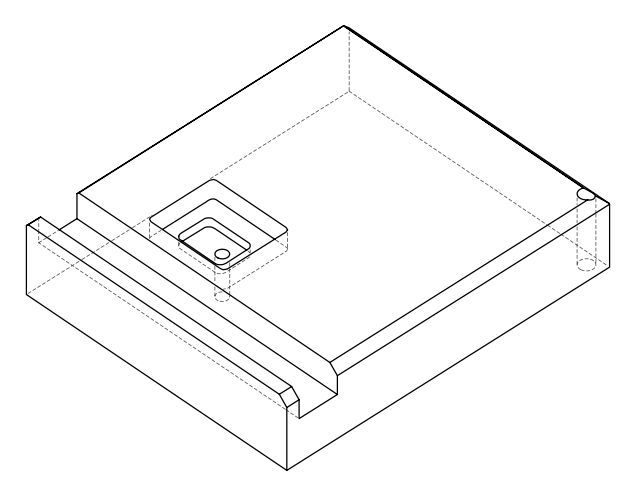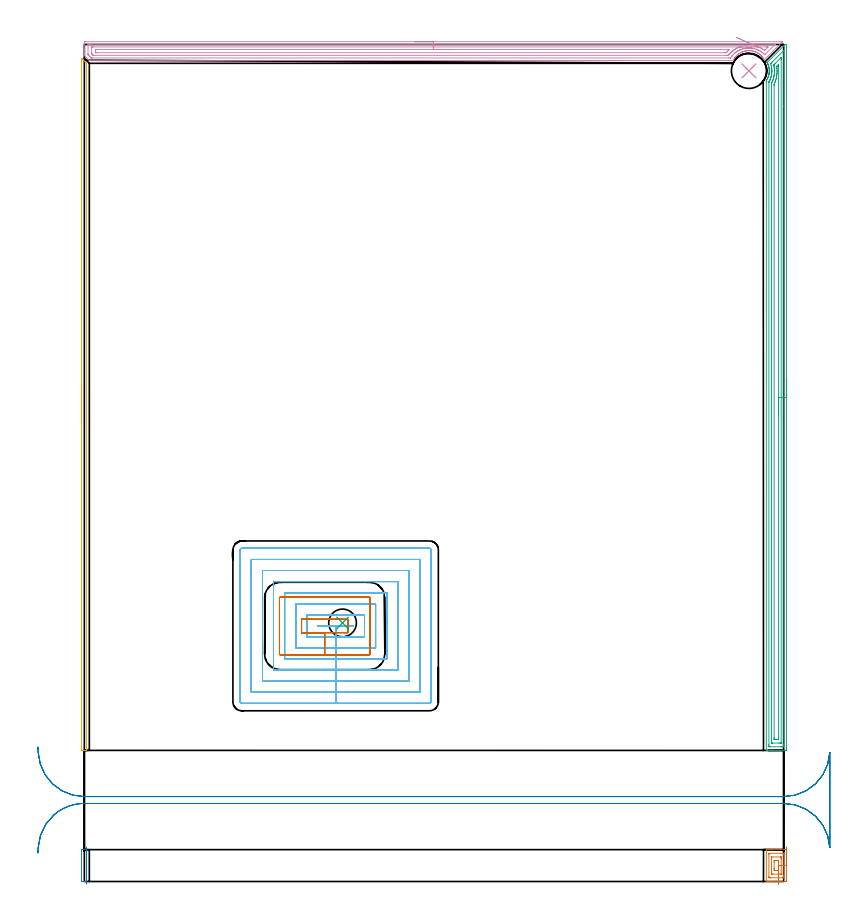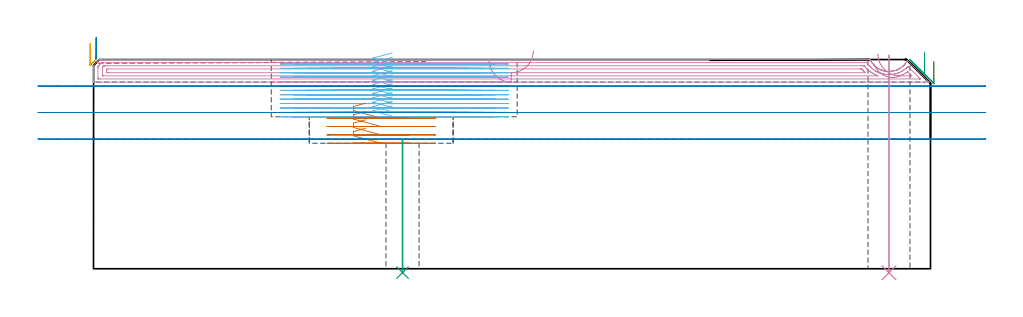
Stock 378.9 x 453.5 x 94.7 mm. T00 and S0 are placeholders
(PLAN: 10 operations, 5 tool changes, 84.3 min)
(1 AREA_MILL | FG_CHAMFER_SURFACE | UGT0205_001 | 0.81 min | 1398 mm3)
(2 AREA_MILL_1 | FG_CHAMFER_SURFACE_1 | UGT0205_001 | 0.29 min | 71 mm3)
(3 AREA_MILL_2 | FG_CHAMFER_SURFACE_2 | UGT0205_001 | 12.35 min | 23099 mm3)
(4 AREA_MILL_3 | FG_CHAMFER_SURFACE_3 | UGT0205_001 | 12.14 min | 19322 mm3)
(5 AREA_MILL_4 | FG_CHAMFER_SURFACE_4 | UGT0205_001 | 3.15 min | 1346 mm3)
(6 MILL_RECTANGULAR_POCKET | POCKET_RECTANGULAR_STRAIGHT | NXT0201_009 | Follow Part, ap 2, ae 75% | 45.12 min | 264774 mm3)
(7 MILL_RECTANGULAR_POCKET_1 | POCKET_RECTANGULAR_STRAIGHT_1 | NXT0201_012 | Follow Part, ap 4, ae 75% | 2.34 min | 36194 mm3)
(8 MILL_RECTANGULAR_SLOT | SLOT_RECTANGULAR | UGT0201_020 | Follow Part, ap 12.5, ae 75% | 7.45 min | 731783 mm3)
(9 INDEXABLE_INSERT_DRILL_THROUGH_HOLE_FROM_SOLID | STEP1HOLE | NXT0302_001 | 0.25 min | 10051 mm3)
(10 INDEXABLE_INSERT_DRILL_THROUGH_HOLE_FROM_SOLID_1 | STEP1HOLE_1 | NXT0302_009 | 0.4 min | 26664 mm3)
(TOOL UGT0205_001 | Chamfer Mill 20 x 3 x 45 deg. | D20 FL50 Z2)
(TOOL NXT0201_009 | ENDMILL 8mm [2P460-0800-NA 1630] | D8 FL26 Z6)
(TOOL NXT0201_012 | ENDMILL 16mm [2P460-1600-NA 1630] | D16 FL38 Z6)
(TOOL UGT0201_020 | End mill 50 mm | D50 FL50 Z4)
(TOOL NXT0302_001 | Index. Insert Drill 15mm [880-D1500L20-05] | D15 PA176 FL75 Z2)
(TOOL NXT0302_009 | Index. Insert Drill 19mm [880-D1900L25-05] | D19 PA176 FL95 Z2)
(OP 1 AREA_MILL)
G17 G21 G94 G90
T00 M6
G54
G17 G0 G90 X380.4 Y18.65 S1061 M3
G43 Z104.7 H0
Z93.8
G94 G1 Y18.612 Z92.928 F250.
Y18.498 Z92.063
Y18.309 Z91.212
Y18.047 Z90.38
Y17.713 Z89.574
Y17.31 Z88.8
Y16.842 Z88.064
Y16.31 Z87.372
Y15.721 Z86.729
Y15.078 Z86.14
Y14.386 Z85.608
Y13.65 Z85.14
Y12.876 Z84.737
Y12.07 Z84.403
Y11.238 Z84.141
Y10.387 Z83.952
Y9.522 Z83.838
Y8.65 Z83.8
Y0.944
X380.399 Y0.613 Z83.801
X380.394 Y0.057 Z83.804
X380.392 Y0.008 Z83.806
X379.84 Y0. Z84.357
X372.727 Z91.467
X372.17 Z92.027
X371.838 Z92.358
X371.28 Z92.916
X370.949 Z93.246
X370.285 Z93.914
X369.918 Z94.282
X369.541 Y0.007 Z94.65
X369.503 Y0.01 Z94.688
X369.5 Y0.167 Z94.7
Y17.134
X369.503 Y17.29 Z94.688
X369.541 Y17.293 Z94.65
X369.917 Y17.3 Z94.282
X370.286 Z93.914
X370.949 Z93.246
X372.169 Z92.027
X372.727 Z91.467
X379.23 Z84.967
X379.84 Y17.296 Z84.357
X380.392 Y17.292 Z83.806
X380.394 Y17.243 Z83.804
X380.399 Y16.687 Z83.801
X380.4 Y16.125 Z83.8
Y8.65
X378.986 Z85.214
Y3.292
X378.985 Y2.399 Z85.215
X378.984 Y2.366 Z85.216
X378.951 Y2.01 Z85.249
X378.458 Y2.001 Z85.742
X371.838 Y2. Z92.362
X371.345 Y2.001 Z92.855
X370.949 Y2.01 Z93.251
X370.917 Y2.399 Z93.283
X370.915 Y2.433 Z93.285
Y14.901
X370.916 Y14.934 Z93.284
X370.949 Y15.29 Z93.251
X371.442 Y15.299 Z92.758
X378.062 Y15.3 Z86.138
X378.555 Y15.299 Z85.645
X378.951 Y15.29 Z85.249
X378.984 Y14.901 Z85.216
X378.985 Y14.867 Z85.215
X378.986 Y8.65 Z85.214
X377.572 Z86.628
X377.571 Y4.085 Z86.629
X377.568 Y4.036 Z86.632
X377.566 Y4.018 Z86.634
X377.54 Y4.01 Z86.66
X377.356 Y4.001 Z86.844
X372.727 Y4. Z91.473
X372.543 Y4.002 Z91.657
X372.42 Y4.006 Z91.78
X372.335 Y4.013 Z91.865
X372.333 Y4.052 Z91.867
X372.33 Y4.185 Z91.87
X372.329 Y4.585 Z91.871
X372.328 Y5.078 Z91.872
X372.329 Y13.215 Z91.871
X372.332 Y13.264 Z91.868
X372.335 Y13.282 Z91.865
X372.36 Y13.29 Z91.84
X372.544 Y13.299 Z91.656
X377.173 Y13.3 Z87.027
X377.357 Y13.298 Z86.843
X377.48 Y13.294 Z86.72
X377.565 Y13.287 Z86.635
X377.568 Y13.248 Z86.632
X377.57 Y13.115 Z86.63
X377.572 Y12.715 Z86.628
Y12.222
Y8.65
X376.157 Z88.043
Y6.991
Y6.864
X376.151 Y6.105 Z88.049
X376.141 Y6.01 Z88.059
X376.04 Y6.005 Z88.16
X375.825 Y6.002 Z88.375
X375.395 Y6. Z88.805
X374.505 Z89.695
X374.064 Y6.002 Z90.136
X373.858 Y6.005 Z90.342
X373.761 Y6.01 Z90.439
X373.75 Y6.074 Z90.45
X373.743 Y6.736 Z90.457
Y6.864
Y10.436
X373.749 Y11.196 Z90.451
X373.759 Y11.29 Z90.441
X373.86 Y11.295 Z90.34
X374.075 Y11.298 Z90.125
X374.505 Y11.3 Z89.695
X375.395 Z88.805
X375.836 Y11.298 Z88.364
X376.042 Y11.295 Z88.158
X376.139 Y11.29 Z88.061
X376.15 Y11.226 Z88.05
X376.157 Y10.564 Z88.043
Y10.436
Y8.65
Y7.779 Z88.081
Y6.914 Z88.195
Y6.062 Z88.384
Y5.23 Z88.646
Y4.424 Z88.98
Y3.65 Z89.383
Y2.915 Z89.852
Y2.222 Z90.383
Y1.579 Z90.972
Y0.99 Z91.615
Y0.459 Z92.307
Y-0.01 Z93.043
Y-0.413 Z93.817
Y-0.746 Z94.623
Y-1.009 Z95.455
Y-1.197 Z96.307
Y-1.311 Z97.172
Y-1.349 Z98.043
G0 Z104.7
M5
M2
(OP 2 AREA_MILL_1)
G17 G21 G94 G90
T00 M6
G54
G17 G0 G90 X1.2 Y18.65 S1061 M3
G43 Z104.7 H0
G94 G1 Y18.612 Z103.828 F250.
Y18.498 Z102.963
Y18.309 Z102.112
Y18.047 Z101.28
Y17.713 Z100.474
Y17.31 Z99.7
Y16.842 Z98.964
Y16.31 Z98.272
Y15.721 Z97.629
Y15.078 Z97.04
Y14.386 Z96.508
Y13.65 Z96.04
Y12.876 Z95.637
Y12.07 Z95.303
Y11.238 Z95.041
Y10.387 Z94.852
Y9.522 Z94.738
Y8.65 Z94.7
Y0.167
X1.197 Y0.008 Z94.688
X1.191 Y0.006 Z94.681
X0.851 Y0. Z94.351
X0.509 Z94.008
X-0.15 Z93.345
X-1.362 Z92.135
X-1.491 Y0.003 Z92.005
X-1.5 Y0.403 Z92.
Y16.687
X-1.498 Y16.898 Z92.002
X-1.491 Y17.297 Z92.005
X-1.361 Y17.3 Z92.136
X-0.15 Z93.345
X0.508 Z94.008
X0.851 Z94.351
X1.191 Y17.294 Z94.681
X1.197 Y17.292 Z94.688
X1.2 Y17.133 Z94.7
Y8.65
Y7.778 Z94.738
Y6.914 Z94.852
Y6.062 Z95.041
Y5.23 Z95.303
Y4.424 Z95.637
Y3.65 Z96.04
Y2.914 Z96.508
Y2.222 Z97.04
Y1.579 Z97.629
Y0.99 Z98.272
Y0.459 Z98.964
Y-0.01 Z99.7
Y-0.413 Z100.474
Y-0.747 Z101.28
Y-1.009 Z102.112
Y-1.198 Z102.963
Y-1.312 Z103.828
Y-1.35 Z104.7
M5
M2
(OP 3 AREA_MILL_2)
G17 G21 G94 G90
T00 M6
G54
G17 G0 G90 X380.4 Y272.25 S1061 M3
G43 Z104.7 H0
Z93.8
G94 G1 Y272.212 Z92.928 F250.
Y272.098 Z92.064
Y271.909 Z91.212
Y271.647 Z90.38
Y271.313 Z89.574
Y270.91 Z88.8
Y270.442 Z88.064
Y269.91 Z87.372
Y269.321 Z86.729
Y268.678 Z86.14
Y267.986 Z85.608
Y267.25 Z85.14
Y266.476 Z84.737
Y265.67 Z84.403
Y264.838 Z84.141
Y263.986 Z83.952
Y263.122 Z83.838
Y262.25 Z83.8
Y71.943
X380.399 Y71.612 Z83.801
X380.393 Y71.057 Z83.804
X380.392 Y71.008 Z83.806
X379.84 Y71. Z84.357
X372.727 Z91.467
X372.168 Z92.029
X371.838 Z92.358
X371.278 Z92.918
X370.949 Z93.246
X369.914 Z94.285
X369.541 Y71.008 Z94.651
X369.503 Y71.01 Z94.688
X369.5 Y71.166 Z94.7
Y433.244
X369.502 Y433.92 Z94.688
X369.579 Y434.051 Z94.617
X369.622 Y434.121 Z94.578
X369.763 Y434.36 Z94.437
X369.843 Y434.495 Z94.356
X370.084 Y434.945 Z94.113
X370.355 Y435.522 Z93.843
X370.452 Y435.765 Z93.748
X370.48 Y435.837 Z93.72
X370.522 Y435.959 Z93.677
X370.632 Y436.282 Z93.565
X370.658 Y436.369 Z93.538
X370.724 Y436.588 Z93.475
X370.765 Y436.729 Z93.432
X370.784 Y436.816 Z93.409
X370.838 Y437.038 Z93.355
X370.871 Y437.175 Z93.322
X370.887 Y437.262 Z93.304
X370.957 Y437.605 Z93.241
X370.96 Y437.622 Z93.238
X370.971 Y437.708 Z93.224
X371.022 Y438.068 Z93.172
X371.06 Y438.461 Z93.133
X371.065 Y438.514 Z93.128
X371.089 Y438.979 Z93.107
X371.087 Y439.407 Z93.103
X371.082 Y439.494 Z93.105
X371.069 Y439.853 Z93.128
X371.065 Y439.897 Z93.132
X371.027 Y440.299 Z93.169
X370.965 Y440.746 Z93.233
X370.949 Y440.834 Z93.251
X370.88 Y441.192 Z93.317
X370.859 Y441.28 Z93.338
X370.773 Y441.639 Z93.425
X370.644 Y442.084 Z93.554
X370.545 Y442.371 Z93.652
X370.506 Y442.484 Z93.691
X370.453 Y442.619 Z93.741
X370.39 Y442.792 Z93.81
X370.356 Y442.88 Z93.844
X370.314 Y442.977 Z93.884
X370.272 Y443.066 Z93.925
X370.115 Y443.402 Z94.084
X370.06 Y443.511 Z94.14
X369.948 Y443.733 Z94.251
X369.947 Y443.74 Z94.253
Y443.741 Z94.252
X369.954 Y443.755 Z94.245
X378.951 Y452.753 Z85.246
X379.426 Y453.226 Z84.774
X379.685 Y453.483 Z84.514
X379.707 Y453.499 Z84.491
X380.393 Y453.5 Z83.807
X380.4 Y453.39 Z83.8
Y262.25
X378.986 Z85.214
Y74.291
X378.984 Y73.398 Z85.216
X378.983 Y73.366 Z85.217
X378.951 Y73.01 Z85.249
X378.456 Y73.002 Z85.744
X378.062 Y73.001 Z86.138
X377.569 Y73. Z86.631
X371.838 Y73.001 Z92.362
X371.342 Y73.003 Z92.858
X370.949 Y73.01 Z93.251
X370.918 Y73.398 Z93.282
X370.916 Y73.431 Z93.284
X370.914 Y74.291 Z93.286
X370.915 Y432.815 Z93.285
X370.917 Y433.029 Z93.283
X370.919 Y433.136 Z93.281
X370.922 Y433.187 Z93.278
X370.947 Y433.244 Z93.253
X371.252 Y433.832 Z92.948
X371.4 Y434.137 Z92.8
X371.482 Y434.315 Z92.718
X371.537 Y434.439 Z92.663
X371.774 Y435.03 Z92.426
X371.784 Y435.057 Z92.416
X371.791 Y435.077 Z92.409
X371.838 Y435.215 Z92.362
X372.004 Y435.756 Z92.196
X372.053 Y435.923 Z92.147
X372.189 Y436.462 Z92.011
X372.264 Y436.816 Z91.936
X372.305 Y437.028 Z91.895
X372.386 Y437.537 Z91.814
X372.409 Y437.708 Z91.791
X372.439 Y437.998 Z91.761
X372.487 Y438.601 Z91.713
X372.496 Y438.72 Z91.704
X372.497 Y438.743 Z91.703
X372.498 Y438.788 Z91.702
X372.503 Y439.452 Z91.697
X372.502 Y439.494 Z91.698
X372.488 Y439.734 Z91.712
X372.44 Y440.387 Z91.76
X372.375 Y440.927 Z91.825
X372.321 Y441.28 Z91.879
X372.225 Y441.784 Z91.975
X372.132 Y442.173 Z92.068
X371.901 Y443.003 Z92.299
X371.851 Y443.174 Z92.349
X371.923 Y443.261 Z92.277
X372.056 Y443.4 Z92.144
X372.224 Y443.572 Z91.976
X372.608 Y443.959 Z91.592
X378.86 Y450.209 Z85.34
X378.907 Y450.253 Z85.293
X378.951 Y450.291 Z85.249
X378.98 Y450.301 Z85.22
X378.983 Y450.244 Z85.217
X378.985 Y450.209 Z85.215
X378.986 Y420.087 Z85.214
Y262.25
X377.572 Z86.628
X377.571 Y75.184 Z86.629
X377.57 Y75.084 Z86.63
X377.567 Y75.035 Z86.633
X377.566 Y75.017 Z86.634
X377.538 Y75.01 Z86.662
X377.354 Y75.002 Z86.846
X377.173 Y75.001 Z87.027
X376.467 Y75. Z87.733
X372.91 Z91.29
X372.727 Y75.001 Z91.473
X372.544 Y75.003 Z91.656
X372.423 Y75.007 Z91.777
X372.335 Y75.012 Z91.865
X372.333 Y75.051 Z91.867
X372.331 Y75.184 Z91.869
X372.329 Y75.583 Z91.871
Y431.858
X372.331 Y432.351 Z91.869
X372.333 Y432.451 Z91.867
X372.335 Y432.498 Z91.865
X372.351 Y432.538 Z91.849
X372.411 Y432.669 Z91.789
X372.681 Y433.244 Z91.519
X372.696 Y433.275 Z91.504
X372.727 Y433.347 Z91.473
X372.948 Y433.915 Z91.252
X373.033 Y434.137 Z91.167
X373.179 Y434.576 Z91.021
X373.322 Y435.03 Z90.878
X373.388 Y435.259 Z90.812
X373.556 Y435.923 Z90.644
X373.568 Y435.971 Z90.632
X373.616 Y436.2 Z90.584
X373.709 Y436.722 Z90.491
X373.723 Y436.816 Z90.477
X373.818 Y437.506 Z90.382
X373.838 Y437.708 Z90.362
X373.885 Y438.331 Z90.315
X373.901 Y438.601 Z90.299
X373.911 Y439.198 Z90.289
X373.913 Y439.494 Z90.287
X373.881 Y440.121 Z90.319
X373.862 Y440.387 Z90.338
X373.79 Y441.105 Z90.41
X373.767 Y441.28 Z90.433
X373.708 Y441.675 Z90.492
X373.625 Y442.165 Z90.575
X373.616 Y442.209 Z90.584
X373.582 Y442.393 Z90.618
X373.575 Y442.44 Z90.625
X373.574 Y442.464 Z90.626
X373.583 Y442.475 Z90.617
X373.616 Y442.514 Z90.584
X373.89 Y442.791 Z90.31
X374.165 Y443.066 Z90.035
X377.173 Y446.072 Z87.027
X377.458 Y446.351 Z86.742
X377.559 Y446.447 Z86.641
X377.565 Y446.332 Z86.635
X377.569 Y446.24 Z86.631
X377.571 Y445.745 Z86.629
Y445.344
X377.572 Y262.25 Z86.628
X376.157 Z88.043
Y77.99
X376.156 Y77.862 Z88.044
X376.151 Y77.103 Z88.049
X376.14 Y77.01 Z88.06
X376.039 Y77.007 Z88.161
X375.824 Y77.003 Z88.376
X375.395 Y77. Z88.805
X374.475 Z89.725
X374.065 Y77.002 Z90.135
X373.859 Y77.006 Z90.341
X373.759 Y77.01 Z90.441
X373.749 Y77.018 Z90.451
X373.747 Y77.035 Z90.453
X373.745 Y77.072 Z90.455
X373.743 Y77.735 Z90.457
Y77.862
Y431.331
X373.744 Y431.458 Z90.456
X373.748 Y431.841 Z90.452
X373.75 Y431.886 Z90.45
X373.764 Y431.923 Z90.436
X373.793 Y431.994 Z90.407
X373.847 Y432.119 Z90.353
X373.948 Y432.351 Z90.252
X374.107 Y432.751 Z90.093
X374.298 Y433.244 Z89.902
X374.353 Y433.397 Z89.847
X374.505 Y433.851 Z89.695
X374.573 Y434.069 Z89.627
X374.593 Y434.137 Z89.607
X374.765 Y434.769 Z89.435
X374.829 Y435.03 Z89.371
X374.936 Y435.49 Z89.264
X375.02 Y435.923 Z89.18
X375.078 Y436.24 Z89.122
X375.163 Y436.816 Z89.037
X375.191 Y437.02 Z89.009
X375.262 Y437.708 Z88.938
X375.273 Y437.831 Z88.927
X375.319 Y438.601 Z88.881
X375.322 Y438.675 Z88.878
X375.331 Y439.494 Z88.869
X375.33 Y439.559 Z88.87
X375.286 Y440.387 Z88.914
X375.278 Y440.504 Z88.922
X375.205 Y441.28 Z88.995
X375.186 Y441.49 Z89.014
X375.18 Y441.576 Z89.02
X375.184 Y441.624 Z89.016
X375.21 Y441.652 Z88.99
X375.395 Y441.844 Z88.805
X375.558 Y442.009 Z88.642
X375.722 Y442.173 Z88.478
X375.858 Y442.307 Z88.342
X376.006 Y442.452 Z88.194
X376.139 Y442.578 Z88.061
X376.152 Y442.305 Z88.048
X376.155 Y442.173 Z88.045
X376.157 Y442.035 Z88.043
Y441.407
Y262.25
Y261.378 Z88.081
Y260.514 Z88.195
Y259.662 Z88.383
Y258.83 Z88.646
Y258.024 Z88.98
Y257.25 Z89.382
Y256.514 Z89.851
Y255.822 Z90.382
Y255.179 Z90.972
Y254.59 Z91.615
Y254.058 Z92.307
Y253.59 Z93.043
Y253.187 Z93.816
Y252.853 Z94.622
Y252.591 Z95.454
Y252.402 Z96.306
Y252.288 Z97.171
Y252.25 Z98.043
G0 Z104.7
M5
M2
(OP 4 AREA_MILL_3)
G17 G21 G94 G90
T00 M6
G54
G17 G0 G90 X179.1 Y455. S1061 M3
G43 Z104.7 H0
Z94.5
G94 G1 X179.138 Z93.628 F250.
X179.252 Z92.764
X179.441 Z91.912
X179.703 Z91.08
X180.037 Z90.274
X180.44 Z89.5
X180.908 Z88.764
X181.44 Z88.072
X182.029 Z87.429
X182.672 Z86.84
X183.364 Z86.309
X184.1 Z85.84
X184.874 Z85.437
X185.68 Z85.103
X186.512 Z84.841
X187.363 Z84.652
X188.228 Z84.538
X189.1 Z84.5
X378.123
X378.178 Y454.995 Z84.503
X378.182 Y454.994 Z84.504
X378.178 Y454.977 Z84.52
X378.02 Y454.818 Z84.679
X377.881 Y454.68 Z84.819
X377.607 Y454.407 Z85.093
X368.499 Y445.299 Z94.2
X368.442 Y445.249 Z94.25
X368.44 Y445.248 Z94.252
X368.433 Y445.261 Z94.239
X368.329 Y445.429 Z94.068
X368.145 Y445.733 Z93.766
X367.668 Y446.438 Z93.062
X367.523 Y446.622 Z92.877
X367.459 Y446.696 Z92.803
X367.394 Y446.77 Z92.726
X367.277 Y446.907 Z92.593
X367.157 Y447.046 Z92.453
X366.996 Y447.218 Z92.279
X366.775 Y447.454 Z92.042
X366.718 Y447.509 Z91.987
X366.306 Y447.879 Z91.618
X365.882 Y448.233 Z91.265
X365.659 Y448.398 Z91.098
X365.328 Y448.623 Z90.873
X365.077 Y448.782 Z90.714
X364.989 Y448.838 Z90.659
X364.575 Y449.071 Z90.428
X364.097 Y449.316 Z90.182
X363.909 Y449.395 Z90.104
X363.652 Y449.503 Z89.996
X363.186 Y449.676 Z89.821
X362.759 Y449.813 Z89.687
X362.429 Y449.9 Z89.599
X362.311 Y449.931 Z89.567
X361.865 Y450.027 Z89.473
X361.504 Y450.086 Z89.41
X361.418 Y450.101 Z89.396
X361.084 Y450.144 Z89.355
X360.93 Y450.159 Z89.34
X360.749 Y450.177 Z89.322
X360.587 Y450.184 Z89.315
X360.358 Y450.19 Z89.303
X360.152 Z89.298
X359.911 Y450.194 Z89.299
X359.452 Y450.178 Z89.322
X358.824 Y450.1 Z89.394
X358.739 Y450.09 Z89.405
X358.292 Y450.017 Z89.479
X358.268 Y450.012 Z89.484
X357.931 Y449.938 Z89.557
X357.847 Y449.921 Z89.577
X357.838 Y449.919 Z89.579
X357.399 Y449.799 Z89.698
X357.083 Y449.699 Z89.8
X356.954 Y449.658 Z89.842
X356.807 Y449.602 Z89.898
X356.591 Y449.517 Z89.978
X356.505 Y449.485 Z90.012
X356.26 Y449.382 Z90.117
X356.061 Y449.296 Z90.202
X356.043 Y449.287 Z90.212
X355.697 Y449.105 Z90.389
X355.603 Y449.057 Z90.439
X355.168 Y448.81 Z90.69
X355.012 Y448.708 Z90.792
X354.544 Y448.4 Z91.1
X354.357 Y448.262 Z91.237
X354.275 Y448.202 Z91.298
X353.873 Y447.863 Z91.635
X353.464 Y447.493 Z92.006
X353.382 Y447.414 Z92.086
X353.166 Y447.18 Z92.318
X353.079 Y447.086 Z92.413
X353.022 Y447.024 Z92.475
X352.677 Y446.621 Z92.877
X352.571 Y446.485 Z93.012
X352.49 Y446.381 Z93.116
X352.273 Y446.059 Z93.44
X352.152 Y445.876 Z93.62
X352.055 Y445.732 Z93.765
X351.596 Y444.928 Z94.57
X351.523 Y444.804 Z94.69
X350.785 Y444.8 Z94.7
X3.297
X2.705 Y444.799 Z94.684
X2.545 Y444.953 Z94.543
X0.134 Y447.365 Z92.132
X0.062 Y447.435 Z92.058
X0.01 Y447.498 Z91.993
X0.001 Y447.556 Z91.935
X0. Y448.006 Z91.494
Y448.323 Z91.176
Y449.006 Z90.489
Y450.241 Z89.256
Y450.794 Z88.7
Y451.412 Z88.084
Y454.371 Z85.126
X0.004 Y454.985 Z84.512
X0.007 Y454.991 Z84.506
X0.617 Y455. Z84.5
X189.1
Y453.586 Z85.914
X373.901 Y453.585 Z85.915
X374.01
X374.119 Y453.583 Z85.917
X374.317 Y453.578 Z85.922
X374.222 Y453.477 Z86.023
X374.118 Y453.369 Z86.131
X374.01 Y453.259 Z86.241
X368.861 Y448.112 Z91.388
X368.754 Y448.007 Z91.493
X368.716 Y447.974 Z91.526
X368.708 Y447.968 Z91.532
X368.689 Y447.983 Z91.517
X368.65 Y448.016 Z91.484
X368.556 Y448.112 Z91.388
X368.357 Y448.31 Z91.19
X368.145 Y448.504 Z90.996
X367.757 Y448.85 Z90.65
X367.568 Y449.006 Z90.494
X367.172 Y449.317 Z90.183
X366.863 Y449.535 Z89.965
X366.644 Y449.68 Z89.82
X366.297 Y449.9 Z89.6
X365.97 Y450.086 Z89.414
X365.561 Y450.31 Z89.19
X365.077 Y450.542 Z88.958
X364.468 Y450.794 Z88.706
X364.184 Y450.901 Z88.599
X364.019 Y450.959 Z88.541
X363.29 Y451.175 Z88.325
X362.784 Y451.301 Z88.199
X362.397 Y451.383 Z88.117
X361.69 Y451.502 Z87.998
X361.59 Y451.516 Z87.984
X361.504 Y451.525 Z87.975
X361.115 Y451.562 Z87.938
X360.707 Y451.592 Z87.908
X360.61 Y451.595 Z87.905
X359.751 Y451.607 Z87.893
X359.731
X359.321 Y451.582 Z87.918
X358.963 Y451.549 Z87.951
X358.824 Y451.533 Z87.967
X358.172 Y451.447 Z88.053
X358.06 Y451.43 Z88.07
X357.931 Y451.406 Z88.094
X357.422 Y451.303 Z88.197
X357.249 Y451.264 Z88.236
X357.037 Y451.211 Z88.289
X356.71 Y451.121 Z88.379
X356.144 Y450.945 Z88.555
X356.032 Y450.907 Z88.593
X355.726 Y450.794 Z88.706
X355.386 Y450.659 Z88.841
X355.33 Y450.636 Z88.864
X355.251 Y450.601 Z88.899
X354.967 Y450.473 Z89.027
X354.776 Y450.376 Z89.124
X354.357 Y450.158 Z89.342
X354.192 Y450.066 Z89.434
X353.906 Y449.9 Z89.6
X353.634 Y449.731 Z89.769
X353.569 Y449.689 Z89.811
X353.464 Y449.619 Z89.881
X353.101 Y449.369 Z90.131
X352.585 Y448.978 Z90.522
X352.571 Y448.966 Z90.534
X352.12 Y448.563 Z90.937
X351.678 Y448.153 Z91.347
X351.657 Y448.132 Z91.368
X351.639 Y448.112 Z91.388
X351.238 Y447.658 Z91.842
X350.861 Y447.218 Z92.282
X350.826 Y447.176 Z92.324
X350.784 Y447.121 Z92.379
X350.187 Y446.25 Z93.25
X350.168 Y446.224 Z93.276
X350.108 Y446.22 Z93.28
X349.998 Y446.216 Z93.284
X349.891 Y446.215 Z93.285
X349.107 Y446.214 Z93.286
X4.19 Y446.215 Z93.285
X4.081 Y446.216 Z93.284
X3.863 Y446.221 Z93.279
X3.737 Y446.225 Z93.275
X3.702 Y446.256 Z93.244
X3.63 Y446.323 Z93.177
X3.297 Y446.653 Z92.847
X2.732 Y447.218 Z92.282
X2.404 Y447.546 Z91.954
X2.123 Y447.83 Z91.67
X2.056 Y447.902 Z91.598
X2.024 Y447.938 Z91.562
X2.01 Y447.978 Z91.522
X2.007 Y448.112 Z91.388
X2.001 Y448.515 Z90.985
Y452.985 Z86.515
X2.008 Y453.477 Z86.023
X2.01 Y453.571 Z85.929
X2.186 Y453.58 Z85.92
X2.296 Y453.584 Z85.916
X2.404 Y453.585 Z85.915
X3.188 Y453.586 Z85.914
X189.1
Y452.171 Z87.329
X354.862
X354.905
X354.986 Y452.168 Z87.332
X355.077 Y452.163 Z87.337
X355.002 Y452.132 Z87.368
X354.864 Y452.075 Z87.425
X354.551 Y451.949 Z87.551
X354.357 Y451.871 Z87.629
X354.229 Y451.816 Z87.684
X353.939 Y451.688 Z87.812
X353.62 Y451.532 Z87.968
X353.464 Y451.452 Z88.048
X353.038 Y451.221 Z88.279
X352.571 Y450.955 Z88.545
X352.471 Y450.894 Z88.606
X352.316 Y450.794 Z88.706
X351.933 Y450.538 Z88.962
X351.678 Y450.363 Z89.137
X351.415 Y450.163 Z89.337
X351.079 Y449.9 Z89.6
X350.918 Y449.766 Z89.734
X350.784 Y449.651 Z89.849
X350.448 Y449.343 Z90.157
X350.089 Y449.006 Z90.494
X349.99 Y448.907 Z90.593
X349.891 Y448.803 Z90.697
X349.567 Y448.436 Z91.064
X349.287 Y448.112 Z91.388
X349.155 Y447.954 Z91.546
X348.998 Y447.763 Z91.737
X348.889 Y447.636 Z91.864
X348.792 Y447.633 Z91.867
X348.585 Y447.63 Z91.87
X348.104 Y447.629 Z91.871
X347.694
X5.566
X5.083 Y447.63 Z91.87
X4.923 Y447.632 Z91.868
X4.796 Y447.635 Z91.865
X4.766 Y447.645 Z91.855
X4.74 Y447.667 Z91.833
X4.688 Y447.715 Z91.785
X4.288 Y448.112 Z91.388
X4.19 Y448.209 Z91.291
X4.093 Y448.309 Z91.191
X4.046 Y448.36 Z91.14
X4.025 Y448.386 Z91.114
X4.01 Y448.435 Z91.065
X4.003 Y448.815 Z90.685
X4.001 Y449.006 Z90.494
Y451.688 Z87.812
X4.002 Y451.877 Z87.623
X4.01 Y452.069 Z87.431
X4.019 Y452.165 Z87.335
X4.07 Y452.167 Z87.333
X4.19 Y452.169 Z87.331
X4.601 Y452.171 Z87.329
X189.1
Y450.757 Z88.743
X349.035
X349.363 Y450.753 Z88.747
X349.443 Y450.75 Z88.75
X349.455 Y450.748 Z88.752
X349.448 Y450.74 Z88.76
X349.415 Y450.708 Z88.792
X348.998 Y450.335 Z89.165
X348.773 Y450.125 Z89.375
X348.539 Y449.9 Z89.6
X348.322 Y449.682 Z89.818
X348.104 Y449.453 Z90.047
X347.891 Y449.22 Z90.28
X347.796 Y449.117 Z90.383
X347.738 Y449.055 Z90.445
X347.639 Y449.05 Z90.45
X347.211 Y449.043 Z90.457
X347.174
X6.833
X6.022 Y449.05 Z90.45
X6.001 Y449.876 Z89.624
Y449.9 Z89.6
X6.021 Y450.75 Z88.75
X6.87 Y450.757 Z88.743
X6.907
X189.1
X189.972 Z88.781
X190.836 Z88.895
X191.688 Z89.083
X192.52 Z89.346
X193.326 Z89.68
X194.1 Z90.082
X194.836 Z90.551
X195.528 Z91.082
X196.171 Z91.672
X196.76 Z92.315
X197.291 Z93.007
X197.76 Z93.743
X198.163 Z94.516
X198.497 Z95.322
X198.759 Z96.154
X198.948 Z97.006
X199.062 Z97.871
X199.1 Z98.743
G0 Z104.7
X355.086 Y452.162
Z97.338
G1 X355.124 Z96.467
X355.237 Z95.602
X355.425 Z94.75
X355.686 Z93.918
X356.019 Y452.163 Z93.111
X356.421 Z92.337
X356.889 Z91.601
X357.42 Y452.164 Z90.908
X358.009 Z90.264
X358.651 Y452.165 Z89.675
X359.343 Y452.166 Z89.143
X360.078 Z88.673
X360.852 Y452.167 Z88.27
X361.657 Y452.168 Z87.935
X362.489 Y452.169 Z87.672
X363.341 Z87.482
X364.205 Y452.17 Z87.368
X365.077 Y452.171 Z87.329
X369.543
X369.955 Y452.17 Z87.33
X370.168 Y452.168 Z87.332
X370.437 Y452.164 Z87.336
X370.438 Y452.148 Z87.352
X370.437 Y452.139 Z87.361
X370.213 Y451.912 Z87.588
X369.989 Y451.688 Z87.812
X368.872 Y450.572 Z88.928
X368.65 Y450.355 Z89.145
X368.616 Y450.326 Z89.174
X368.589 Y450.335 Z89.165
X368.515 Y450.382 Z89.118
X368.348 Y450.492 Z89.008
X367.892 Y450.794 Z88.706
X367.757 Y450.881 Z88.619
X367.532 Y451.019 Z88.481
X366.863 Y451.381 Z88.119
X366.248 Y451.688 Z87.812
X365.97 Y451.813 Z87.687
X365.753 Y451.905 Z87.595
X365.079 Y452.17 Z87.33
X365.077 Y452.171 Z87.329
X364.323 Y452.501 Z87.04
X363.548 Y452.839 Z86.824
X362.759 Y453.184 Z86.683
X361.962 Y453.533 Z86.617
X361.163 Y453.882 Z86.627
X360.368 Y454.23 Z86.713
X359.582 Y454.573 Z86.875
X358.812 Y454.91 Z87.111
X358.064 Y455.237 Z87.419
X357.344 Y455.551 Z87.797
X356.657 Y455.852 Z88.242
X356.007 Y456.136 Z88.75
X355.401 Y456.401 Z89.319
X354.842 Y456.645 Z89.943
X354.336 Y456.867 Z90.618
X353.885 Y457.064 Z91.338
X353.493 Y457.235 Z92.099
X353.164 Y457.379 Z92.894
G0 Z104.7
M5
M2
(OP 5 AREA_MILL_4)
G17 G21 G94 G90
T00 M6
G54
G17 G0 G90 X-1.5 Y248.5 S1061 M3
G43 Z104.7 H0
Z102.
G94 G1 Y248.538 Z101.128 F250.
Y248.652 Z100.264
Y248.841 Z99.412
Y249.103 Z98.58
Y249.437 Z97.774
Y249.84 Z97.
Y250.309 Z96.264
Y250.84 Z95.572
Y251.429 Z94.929
Y252.072 Z94.34
Y252.764 Z93.808
Y253.5 Z93.34
Y254.274 Z92.937
Y255.08 Z92.603
Y255.912 Z92.341
Y256.764 Z92.152
Y257.629 Z92.038
Y258.5 Z92.
Y445.678
X-1.498 Y445.967 Z92.002
X-1.496 Y445.982 Z92.003
X-1.492 Y445.991 Z92.006
X-1.453 Y445.953 Z92.047
X-1.033 Y445.534 Z92.464
X0.733 Y443.769 Z94.23
X1.175 Y443.324 Z94.675
X1.196 Y443.296 Z94.687
X1.2 Y442.689 Z94.7
Y71.182
X1.197 Y71.008 Z94.688
X1.19 Y71.007 Z94.681
X0.82 Y71. Z94.319
X0.568 Z94.067
X-0.15 Z93.345
X-1.391 Z92.106
X-1.491 Y71.003 Z92.005
X-1.5 Y71.419 Z92.
Y258.5
Y259.372 Z92.038
Y260.237 Z92.152
Y261.088 Z92.341
Y261.92 Z92.603
Y262.726 Z92.937
Y263.5 Z93.34
Y264.236 Z93.808
Y264.928 Z94.34
Y265.571 Z94.929
Y266.161 Z95.572
Y266.692 Z96.264
Y267.16 Z97.
Y267.563 Z97.774
Y267.897 Z98.58
Y268.159 Z99.412
Y268.348 Z100.263
Y268.462 Z101.128
Y268.5 Z102.
G0 Z104.7
M5
M2
(OP 6 MILL_RECTANGULAR_POCKET)
G17 G21 G94 G90
T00 M6
G54
G17 G0 G90 X135.242 Y138.56 S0 M3
G43 Z104.7 H1
Z97.7
G94 G1 X126.44 Z95.342 F250.
Y138.44 Z95.309
X136.15 Z92.708
X145.86 F500.
Y138.56
X126.44
Y138.44
X136.15
Y132.5
X151.8
Y144.5
X120.5
Y132.5
X136.15
Y126.5
X157.8
Y150.5
X114.5
Y126.5
X136.15
Y120.5
X163.8
Y156.5
X108.5
Y120.5
X136.15
Y114.5
X169.8
Y162.5
X102.5
Y114.5
X136.15
Y108.5
X175.8
Y168.5
X96.5
Y108.5
X136.15
Y102.5
X181.8
Y174.5
X90.5
Y102.5
X136.15
Y96.5
X187.
G3 X187.8 Y97.3 R0.8
G1 Y179.7
G3 X187. Y180.5 R0.8
G1 X85.3
G3 X84.5 Y179.7 R0.8
G1 Y97.3
G3 X85.3 Y96.5 R0.8
G1 X136.15
X137.15
G0 X135.242 Y138.56 Z95.708
G1 X126.44 Z93.349 F250.
Y138.44 Z93.317
X136.15 Z90.715
X145.86 F500.
Y138.56
X126.44
Y138.44
X136.15
Y132.5
X151.8
Y144.5
X120.5
Y132.5
X136.15
Y126.5
X157.8
Y150.5
X114.5
Y126.5
X136.15
Y120.5
X163.8
Y156.5
X108.5
Y120.5
X136.15
Y114.5
X169.8
Y162.5
X102.5
Y114.5
X136.15
Y108.5
X175.8
Y168.5
X96.5
Y108.5
X136.15
Y102.5
X181.8
Y174.5
X90.5
Y102.5
X136.15
Y96.5
X187.
G3 X187.8 Y97.3 R0.8
G1 Y179.7
G3 X187. Y180.5 R0.8
G1 X85.3
G3 X84.5 Y179.7 R0.8
G1 Y97.3
G3 X85.3 Y96.5 R0.8
G1 X136.15
X137.15
G0 X135.242 Y138.56 Z93.715
G1 X126.44 Z91.357 F250.
Y138.44 Z91.325
X136.15 Z88.723
X145.86 F500.
Y138.56
X126.44
Y138.44
X136.15
Y132.5
X151.8
Y144.5
X120.5
Y132.5
X136.15
Y126.5
X157.8
Y150.5
X114.5
Y126.5
X136.15
Y120.5
X163.8
Y156.5
X108.5
Y120.5
X136.15
Y114.5
X169.8
Y162.5
X102.5
Y114.5
X136.15
Y108.5
X175.8
Y168.5
X96.5
Y108.5
X136.15
Y102.5
X181.8
Y174.5
X90.5
Y102.5
X136.15
Y96.5
X187.
G3 X187.8 Y97.3 R0.8
G1 Y179.7
G3 X187. Y180.5 R0.8
G1 X85.3
G3 X84.5 Y179.7 R0.8
G1 Y97.3
G3 X85.3 Y96.5 R0.8
G1 X136.15
X137.15
G0 X135.242 Y138.56 Z91.723
G1 X126.44 Z89.365 F250.
Y138.44 Z89.333
X136.15 Z86.731
X145.86 F500.
Y138.56
X126.44
Y138.44
X136.15
Y132.5
X151.8
Y144.5
X120.5
Y132.5
X136.15
Y126.5
X157.8
Y150.5
X114.5
Y126.5
X136.15
Y120.5
X163.8
Y156.5
X108.5
Y120.5
X136.15
Y114.5
X169.8
Y162.5
X102.5
Y114.5
X136.15
Y108.5
X175.8
Y168.5
X96.5
Y108.5
X136.15
Y102.5
X181.8
Y174.5
X90.5
Y102.5
X136.15
Y96.5
X187.
G3 X187.8 Y97.3 R0.8
G1 Y179.7
G3 X187. Y180.5 R0.8
G1 X85.3
G3 X84.5 Y179.7 R0.8
G1 Y97.3
G3 X85.3 Y96.5 R0.8
G1 X136.15
X137.15
G0 X135.242 Y138.56 Z89.731
G1 X126.44 Z87.372 F250.
Y138.44 Z87.34
X136.15 Z84.738
X145.86 F500.
Y138.56
X126.44
Y138.44
X136.15
Y132.5
X151.8
Y144.5
X120.5
Y132.5
X136.15
Y126.5
X157.8
Y150.5
X114.5
Y126.5
X136.15
Y120.5
X163.8
Y156.5
X108.5
Y120.5
X136.15
Y114.5
X169.8
Y162.5
X102.5
Y114.5
X136.15
Y108.5
X175.8
Y168.5
X96.5
Y108.5
X136.15
Y102.5
X181.8
Y174.5
X90.5
Y102.5
X136.15
Y96.5
X187.
G3 X187.8 Y97.3 R0.8
G1 Y179.7
G3 X187. Y180.5 R0.8
G1 X85.3
G3 X84.5 Y179.7 R0.8
G1 Y97.3
G3 X85.3 Y96.5 R0.8
G1 X136.15
X137.15
G0 X135.242 Y138.56 Z87.738
G1 X126.44 Z85.38 F250.
Y138.44 Z85.348
X136.15 Z82.746
X145.86 F500.
Y138.56
X126.44
Y138.44
X136.15
Y132.5
X151.8
Y144.5
X120.5
Y132.5
X136.15
Y126.5
X157.8
Y150.5
X114.5
Y126.5
X136.15
Y120.5
X163.8
Y156.5
X108.5
Y120.5
X136.15
Y114.5
X169.8
Y162.5
X102.5
Y114.5
X136.15
Y108.5
X175.8
Y168.5
X96.5
Y108.5
X136.15
Y102.5
X181.8
Y174.5
X90.5
Y102.5
X136.15
Y96.5
X187.
G3 X187.8 Y97.3 R0.8
G1 Y179.7
G3 X187. Y180.5 R0.8
G1 X85.3
G3 X84.5 Y179.7 R0.8
G1 Y97.3
G3 X85.3 Y96.5 R0.8
G1 X136.15
X137.15
G0 X135.242 Y138.56 Z85.746
G1 X126.44 Z83.388 F250.
Y138.44 Z83.356
X136.15 Z80.754
X145.86 F500.
Y138.56
X126.44
Y138.44
X136.15
Y132.5
X151.8
Y144.5
X120.5
Y132.5
X136.15
Y126.5
X157.8
Y150.5
X114.5
Y126.5
X136.15
Y120.5
X163.8
Y156.5
X108.5
Y120.5
X136.15
Y114.5
X169.8
Y162.5
X102.5
Y114.5
X136.15
Y108.5
X175.8
Y168.5
X96.5
Y108.5
X136.15
Y102.5
X181.8
Y174.5
X90.5
Y102.5
X136.15
Y96.5
X187.
G3 X187.8 Y97.3 R0.8
G1 Y179.7
G3 X187. Y180.5 R0.8
G1 X85.3
G3 X84.5 Y179.7 R0.8
G1 Y97.3
G3 X85.3 Y96.5 R0.8
G1 X136.15
X137.15
G0 X135.242 Y138.56 Z83.754
G1 X126.44 Z81.395 F250.
Y138.44 Z81.363
X136.15 Z78.762
X145.86 F500.
Y138.56
X126.44
Y138.44
X136.15
Y132.5
X151.8
Y144.5
X120.5
Y132.5
X136.15
Y126.5
X157.8
Y150.5
X114.5
Y126.5
X136.15
Y120.5
X163.8
Y156.5
X108.5
Y120.5
X136.15
Y114.5
X169.8
Y162.5
X102.5
Y114.5
X136.15
Y108.5
X175.8
Y168.5
X96.5
Y108.5
X136.15
Y102.5
X181.8
Y174.5
X90.5
Y102.5
X136.15
Y96.5
X187.
G3 X187.8 Y97.3 R0.8
G1 Y179.7
G3 X187. Y180.5 R0.8
G1 X85.3
G3 X84.5 Y179.7 R0.8
G1 Y97.3
G3 X85.3 Y96.5 R0.8
G1 X136.15
X137.15
G0 X135.242 Y138.56 Z81.762
G1 X126.44 Z79.403 F250.
Y138.44 Z79.371
X136.15 Z76.769
X145.86 F500.
Y138.56
X126.44
Y138.44
X136.15
Y132.5
X151.8
Y144.5
X120.5
Y132.5
X136.15
Y126.5
X157.8
Y150.5
X114.5
Y126.5
X136.15
Y120.5
X163.8
Y156.5
X108.5
Y120.5
X136.15
Y114.5
X169.8
Y162.5
X102.5
Y114.5
X136.15
Y108.5
X175.8
Y168.5
X96.5
Y108.5
X136.15
Y102.5
X181.8
Y174.5
X90.5
Y102.5
X136.15
Y96.5
X187.
G3 X187.8 Y97.3 R0.8
G1 Y179.7
G3 X187. Y180.5 R0.8
G1 X85.3
G3 X84.5 Y179.7 R0.8
G1 Y97.3
G3 X85.3 Y96.5 R0.8
G1 X136.15
X137.15
G0 X135.242 Y138.56 Z79.769
G1 X126.44 Z77.411 F250.
Y138.44 Z77.379
X136.15 Z74.777
X145.86 F500.
Y138.56
X126.44
Y138.44
X136.15
Y132.5
X151.8
Y144.5
X120.5
Y132.5
X136.15
Y126.5
X157.8
Y150.5
X114.5
Y126.5
X136.15
Y120.5
X163.8
Y156.5
X108.5
Y120.5
X136.15
Y114.5
X169.8
Y162.5
X102.5
Y114.5
X136.15
Y108.5
X175.8
Y168.5
X96.5
Y108.5
X136.15
Y102.5
X181.8
Y174.5
X90.5
Y102.5
X136.15
Y96.5
X187.
G3 X187.8 Y97.3 R0.8
G1 Y179.7
G3 X187. Y180.5 R0.8
G1 X85.3
G3 X84.5 Y179.7 R0.8
G1 Y97.3
G3 X85.3 Y96.5 R0.8
G1 X136.15
X137.15
G0 X135.242 Y138.56 Z77.777
G1 X126.44 Z75.419 F250.
Y138.44 Z75.386
X136.15 Z72.785
X145.86 F500.
Y138.56
X126.44
Y138.44
X136.15
Y132.5
X151.8
Y144.5
X120.5
Y132.5
X136.15
Y126.5
X157.8
Y150.5
X114.5
Y126.5
X136.15
Y120.5
X163.8
Y156.5
X108.5
Y120.5
X136.15
Y114.5
X169.8
Y162.5
X102.5
Y114.5
X136.15
Y108.5
X175.8
Y168.5
X96.5
Y108.5
X136.15
Y102.5
X181.8
Y174.5
X90.5
Y102.5
X136.15
Y96.5
X187.
G3 X187.8 Y97.3 R0.8
G1 Y179.7
G3 X187. Y180.5 R0.8
G1 X85.3
G3 X84.5 Y179.7 R0.8
G1 Y97.3
G3 X85.3 Y96.5 R0.8
G1 X136.15
X137.15
G0 X135.242 Y138.56 Z75.785
G1 X126.44 Z73.426 F250.
Y138.44 Z73.394
X136.15 Z70.792
X145.86 F500.
Y138.56
X126.44
Y138.44
X136.15
Y132.5
X151.8
Y144.5
X120.5
Y132.5
X136.15
Y126.5
X157.8
Y150.5
X114.5
Y126.5
X136.15
Y120.5
X163.8
Y156.5
X108.5
Y120.5
X136.15
Y114.5
X169.8
Y162.5
X102.5
Y114.5
X136.15
Y108.5
X175.8
Y168.5
X96.5
Y108.5
X136.15
Y102.5
X181.8
Y174.5
X90.5
Y102.5
X136.15
Y96.5
X187.
G3 X187.8 Y97.3 R0.8
G1 Y179.7
G3 X187. Y180.5 R0.8
G1 X85.3
G3 X84.5 Y179.7 R0.8
G1 Y97.3
G3 X85.3 Y96.5 R0.8
G1 X136.15
X137.15
G0 X135.242 Y138.56 Z73.792
G1 X126.44 Z71.434 F250.
Y138.44 Z71.402
X136.15 Z68.8
X145.86 F500.
Y138.56
X126.44
Y138.44
X136.15
Y132.5
X151.8
Y144.5
X120.5
Y132.5
X136.15
Y126.5
X157.8
Y150.5
X114.5
Y126.5
X136.15
Y120.5
X163.8
Y156.5
X108.5
Y120.5
X136.15
Y114.5
X169.8
Y162.5
X102.5
Y114.5
X136.15
Y108.5
X175.8
Y168.5
X96.5
Y108.5
X136.15
Y102.5
X181.8
Y174.5
X90.5
Y102.5
X136.15
Y96.5
X187.
G3 X187.8 Y97.3 R0.8
G1 Y179.7
G3 X187. Y180.5 R0.8
G1 X85.3
G3 X84.5 Y179.7 R0.8
G1 Y97.3
G3 X85.3 Y96.5 R0.8
G1 X136.15
X137.15
G0 Z104.7
M5
M2
(OP 7 MILL_RECTANGULAR_POCKET_1)
G17 G21 G94 G90
T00 M6
G54
G17 G0 G90 X123.191 Y142.1 S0 M3
G43 Z104.7 H1
Z74.96
G94 G1 X117.7 Z73.489 F250.
Y134.8 Z71.533
X130.25 Z68.17
X142.8 F500.
Y142.1
X117.7
Y134.8
X130.25
Y122.8
X154.3
G3 X154.8 Y123.3 R0.5
G1 Y153.6
G3 X154.3 Y154.1 R0.5
G1 X106.2
G3 X105.7 Y153.6 R0.5
G1 Y123.3
G3 X106.2 Y122.8 R0.5
G1 X130.25
X131.25
G0 X123.191 Y142.1 Z71.17
G1 X117.7 Z69.699 F250.
Y134.8 Z67.743
X130.25 Z64.38
X142.8 F500.
Y142.1
X117.7
Y134.8
X130.25
Y122.8
X154.3
G3 X154.8 Y123.3 R0.5
G1 Y153.6
G3 X154.3 Y154.1 R0.5
G1 X106.2
G3 X105.7 Y153.6 R0.5
G1 Y123.3
G3 X106.2 Y122.8 R0.5
G1 X130.25
X131.25
G0 X123.191 Y142.1 Z67.38
G1 X117.7 Z65.909 F250.
Y134.8 Z63.953
X130.25 Z60.59
X142.8 F500.
Y142.1
X117.7
Y134.8
X130.25
Y122.8
X154.3
G3 X154.8 Y123.3 R0.5
G1 Y153.6
G3 X154.3 Y154.1 R0.5
G1 X106.2
G3 X105.7 Y153.6 R0.5
G1 Y123.3
G3 X106.2 Y122.8 R0.5
G1 X130.25
X131.25
G0 X123.191 Y142.1 Z63.59
G1 X117.7 Z62.119 F250.
Y134.8 Z60.163
X130.25 Z56.8
X142.8 F500.
Y142.1
X117.7
Y134.8
X130.25
Y122.8
X154.3
G3 X154.8 Y123.3 R0.5
G1 Y153.6
G3 X154.3 Y154.1 R0.5
G1 X106.2
G3 X105.7 Y153.6 R0.5
G1 Y123.3
G3 X106.2 Y122.8 R0.5
G1 X130.25
X131.25
G0 Z104.7
M5
M2
(OP 8 MILL_RECTANGULAR_SLOT)
G17 G21 G94 G90
T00 M6
G54
G17 G0 G90 X-25.117 Y15.528 S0 M3
G43 Z104.7 H0
Z82.7
G94 G1 X-24.97 Y18.524 F250.
G2 X-16.518 Y36.065 R25. F500.
X-7.907 Y41.017 R25. F377.
X0. Y42.3 R25. F289.
G1 X351.955
X378.9 F500.
G2 X403.87 Y18.524 R25.
G1 X403.9
Y69.776
X403.87
G2 X378.9 Y46. R25.
G1 X0.
G2 X-24.97 Y69.776 R25.
G1 X-25.117 Y72.772 F250.
G0 Y15.528 Z70.7
G1 X-24.97 Y18.524
G2 X-16.518 Y36.065 R25. F500.
X-7.907 Y41.017 R25. F377.
X0. Y42.3 R25. F289.
G1 X351.955
X361.955 F480.
X378.9 F500.
G2 X403.87 Y18.524 R25.
G1 X403.9
Y69.776
X403.87
G2 X378.9 Y46. R25.
G1 X0.
G2 X-24.97 Y69.776 R25.
G1 X-25.117 Y72.772 F250.
G0 Y15.528 Z58.7
G1 X-24.97 Y18.524
G2 X-16.518 Y36.065 R25. F500.
X-7.907 Y41.017 R25. F377.
X0. Y42.3 R25. F289.
G1 X351.955
X361.955 F480.
X378.9 F500.
G2 X403.87 Y18.524 R25.
G1 X403.9
Y69.776
X403.87
G2 X378.9 Y46. R25.
G1 X0.
G2 X-24.97 Y69.776 R25.
G1 X-25.117 Y72.772 F250.
G0 Z104.7
M5
M2
(OP 9 INDEXABLE_INSERT_DRILL_THROUGH_HOLE_FROM_SOLID)
G17 G21 G94 G90
T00 M6
G54
G17 G0 G90 X139.9 Y140.1 S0 M3
G43 Z104.7 H1
G94 G81 G98 Z-1.762 F250. R58.8
G80
M5
M2
(OP 10 INDEXABLE_INSERT_DRILL_THROUGH_HOLE_FROM_SOLID_1)
G17 G21 G94 G90
T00 M6
G54
G17 G0 G90 X360.1 Y439.2 S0 M3
G43 Z104.7 H1
G94 G81 G98 Z-1.832 F250. R96.7
G80
M5
M2
